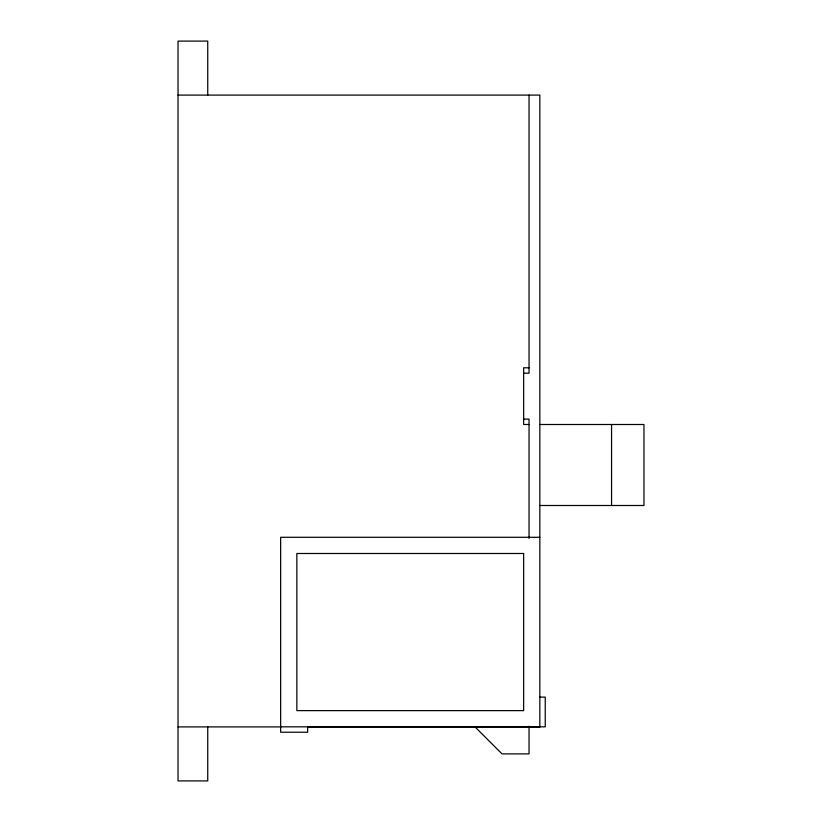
<?xml version="1.0" encoding="UTF-8"?>
<svg xmlns="http://www.w3.org/2000/svg" width="822" height="822" viewBox="0 0 822 822"><rect width="100%" height="100%" fill="white"/><g stroke="black" fill="none" stroke-linecap="round" stroke-linejoin="round"><path stroke-width="1.23" d="M178.035 95.095L539.838 95.095L539.838 726.833M529.039 367.804L523.645 367.804L523.645 424.501L529.039 424.501M523.645 373.198L529.039 373.198L529.039 95.095M523.645 419.097L529.039 419.097L529.039 538.441M539.838 424.501L643.965 424.501L643.965 505.499L539.838 505.499M539.838 537.29L280.641 537.29L280.641 732.227L307.644 732.227L307.644 726.833M539.838 697.128L545.243 697.128L545.243 726.833L280.641 726.833M178.035 726.905L280.703 726.905M307.428 726.905L539.838 726.905M475.044 726.905L502.037 753.897L529.039 753.897L529.039 726.175M611.558 424.501L611.558 505.499M207.74 95.095L207.74 41.1L178.035 41.1L178.035 780.9L207.74 780.9L207.74 726.905M523.645 553.494L296.845 553.494L296.845 710.629L523.645 710.629L523.645 553.494"/></g></svg>
